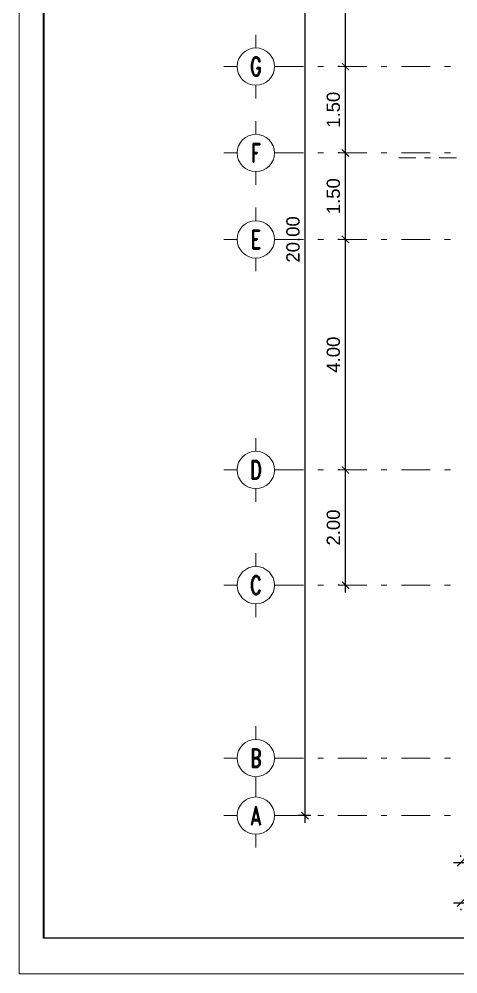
# Model space of a CAD drawing. Header units: millimetres. Extents: x -667 to -468, y -723 to -475.
# Drawn here: x -666.81 to -659.2, y -581.6 to -565.03 of the extents above; entities that cross this region are included whole.
import ezdxf
from ezdxf.enums import TextEntityAlignment as Align

# ---------------------------------------------------------------- set-up
doc = ezdxf.new("R2010")
doc.units = ezdxf.units.MM
doc.linetypes.add('CENTER', pattern=[2, 1.25, -0.25, 0.25, -0.25])
doc.linetypes.add('DASHDOT', pattern=[1, 0.5, -0.25, 0, -0.25])
doc.layers.get('0').update_dxf_attribs({"lineweight": 9})
doc.layers.get('Defpoints').update_dxf_attribs({"lineweight": 0})
for name, color, linetype, lineweight in [('GRID', 250, 'CENTER', 0), ('NOT-AS1', 2, 'Continuous', 5), ('NOT-AS2', 5, 'Continuous', 5), ('NOTASI', 250, 'Continuous', 5)]:
    doc.layers.add(name, color=color, linetype=linetype, lineweight=lineweight)
doc.layers.add('KOP', color=1, linetype='Continuous')
doc.styles.get("Standard").update_dxf_attribs({"font": 'arial.ttf'})
doc.styles.add('SUBTITLE-200', font='ROMAND.shx', dxfattribs={"width": 0.7, "height": 600})
doc.dimstyles.new('Copy of 1-100', dxfattribs={"dimtxt": 0.23, "dimasz": 0.125, "dimexe": 0.125, "dimexo": 0.1, "dimgap": 0.09, "dimtad": 1, "dimtoh": 1, "dimzin": 0, "dimdsep": 46, "dimtxsty": 'Standard', "dimblk": 'ARCHTICK', "dimcen": 0.09, "dimdle": 0.125, "dimclrt": 2, "dimadec": 0, "dimazin": 0, "dimtfac": 1, "dimtofl": 0, "dimtmove": 0, "dimatfit": 3, "dimldrblk": 'ARCHTICK', "dimfxl": 1, "dimtolj": 1, "dimtzin": 0, "dimarcsym": 0})

# ---------------------------------------------------------------- blocks, each defined once
blk = doc.blocks.new('EW2433')
at = {"layer": 'Defpoints'}
for p, q in [((482.7963, -195.7493), (482.7963, -209.9267)), ((482.7963, -209.9267), (502.9615, -209.9267))]:
    blk.add_line(p, q, dxfattribs=at)
at = {"layer": 'KOP', "color": 11, "ltscale": 0.1}
for p, q in [((483.0215, -209.5956), (483.0215, -195.9497)), ((483.0239, -195.9522), (483.0239, -209.5931)), ((500.4465, -209.5956), (483.0215, -209.5956)), ((483.0239, -209.5931), (500.4441, -209.5931))]:
    blk.add_line(p, q, dxfattribs=at)
blk = doc.blocks.new('_ArchTick')
at = {"color": 0, "linetype": 'ByBlock', "const_width": 0.15}
blk.add_lwpolyline([(-0.5, -0.5), (0.5, 0.5)], dxfattribs=at)
blk = doc.blocks.new('*D744')
at = {"layer": 'Defpoints', "color": 0}
for p in [(-659.148, -579.669), (-658.148, -579.669), (-658.148, -579.669)]:
    blk.add_point(p, dxfattribs=at)
at = {"layer": 'NOTASI', "color": 0, "lineweight": -2}
for p, q in [((-659.148, -579.569), (-659.148, -579.544)), ((-658.148, -579.569), (-658.148, -579.544)), ((-659.273, -579.669), (-658.023, -579.669))]:
    blk.add_line(p, q, dxfattribs=at)
at = {"layer": 'NOTASI', "color": 0, "lineweight": -2, "xscale": 0.125, "yscale": 0.125, "zscale": 0.125, "rotation": 180}
blk.add_blockref('_ArchTick', (-659.148, -579.669), dxfattribs=at)
at = {"layer": 'NOTASI', "color": 0, "lineweight": -2, "xscale": 0.125, "yscale": 0.125, "zscale": 0.125}
blk.add_blockref('_ArchTick', (-658.148, -579.669), dxfattribs=at)
at = {"layer": 'NOTASI', "color": 2, "insert": (-658.648, -579.461), "char_height": 0.23, "attachment_point": 5}
blk.add_mtext('\\A1;1.00', dxfattribs=at)
blk = doc.blocks.new('*D745')
at = {"layer": 'Defpoints', "color": 0}
for p in [(-659.148, -580.369), (-641.148, -580.369), (-641.148, -580.369)]:
    blk.add_point(p, dxfattribs=at)
at = {"layer": 'NOTASI', "color": 0, "lineweight": -2}
for p, q in [((-641.148, -580.269), (-641.148, -580.244)), ((-659.273, -580.369), (-641.023, -580.369)), ((-659.148, -580.469), (-659.148, -580.494))]:
    blk.add_line(p, q, dxfattribs=at)
at = {"layer": 'NOTASI', "color": 0, "lineweight": -2, "xscale": 0.125, "yscale": 0.125, "zscale": 0.125, "rotation": 180}
blk.add_blockref('_ArchTick', (-659.148, -580.369), dxfattribs=at)
at = {"layer": 'NOTASI', "color": 0, "lineweight": -2, "xscale": 0.125, "yscale": 0.125, "zscale": 0.125}
blk.add_blockref('_ArchTick', (-641.148, -580.369), dxfattribs=at)
at = {"layer": 'NOTASI', "color": 2, "insert": (-650.148, -580.161), "char_height": 0.23, "attachment_point": 5}
blk.add_mtext('\\A1;18.00', dxfattribs=at)
blk = doc.blocks.new('GRID')
at = {"layer": 'NOT-AS1', "color": 11}
for points in [[(0, 800), (0, 1365)], [(-800, 0), (-1365, 0)], [(800, 0), (1365, 0)], [(0, -800), (0, -1365)]]:
    blk.add_lwpolyline(points, dxfattribs=at)
blk.add_circle((0, 0), 800, dxfattribs=at)
at = {"layer": 'NOT-AS2', "width": 0.75, "flags": 12}
blk.add_attdef('AS', text='', height=700, dxfattribs=at).set_placement((0, 0), align=Align.MIDDLE_CENTER)
blk = doc.blocks.new('*D754')
at = {"layer": 'Defpoints', "color": 0}
for p in [(-661.148, -572.853), (-661.148, -572.853), (-661.148, -574.853)]:
    blk.add_point(p, dxfattribs=at)
at = {"layer": 'NOTASI', "color": 0, "lineweight": -2}
for p, q in [((-661.148, -574.978), (-661.148, -572.728)), ((-661.248, -572.853), (-661.273, -572.853)), ((-661.248, -574.853), (-661.273, -574.853))]:
    blk.add_line(p, q, dxfattribs=at)
at = {"layer": 'NOTASI', "color": 0, "lineweight": -2, "xscale": 0.125, "yscale": 0.125, "zscale": 0.125}
for p, rotation in [((-661.148, -572.853), 90), ((-661.148, -574.853), 270)]:
    blk.add_blockref('_ArchTick', p, dxfattribs=dict(at, rotation=rotation))
at = {"layer": 'NOTASI', "color": 2, "insert": (-661.356, -573.853), "char_height": 0.23, "attachment_point": 5, "rotation": 90}
blk.add_mtext('\\A1;2.00', dxfattribs=at)
blk = doc.blocks.new('*D755')
at = {"layer": 'Defpoints', "color": 0}
for p in [(-661.148, -568.853), (-661.148, -568.853), (-661.148, -572.853)]:
    blk.add_point(p, dxfattribs=at)
at = {"layer": 'NOTASI', "color": 0, "lineweight": -2}
for p, q in [((-661.248, -568.853), (-661.273, -568.853)), ((-661.148, -572.978), (-661.148, -568.728)), ((-661.248, -572.853), (-661.273, -572.853))]:
    blk.add_line(p, q, dxfattribs=at)
at = {"layer": 'NOTASI', "color": 0, "lineweight": -2, "xscale": 0.125, "yscale": 0.125, "zscale": 0.125}
for p, rotation in [((-661.148, -568.853), 90), ((-661.148, -572.853), 270)]:
    blk.add_blockref('_ArchTick', p, dxfattribs=dict(at, rotation=rotation))
at = {"layer": 'NOTASI', "color": 2, "insert": (-661.356, -570.853), "char_height": 0.23, "attachment_point": 5, "rotation": 90}
blk.add_mtext('\\A1;4.00', dxfattribs=at)
blk = doc.blocks.new('*D756')
at = {"layer": 'Defpoints', "color": 0}
for p in [(-661.148, -567.353), (-661.148, -567.353), (-661.148, -568.853)]:
    blk.add_point(p, dxfattribs=at)
at = {"layer": 'NOTASI', "color": 0, "lineweight": -2}
for p, q in [((-661.248, -567.353), (-661.273, -567.353)), ((-661.148, -568.978), (-661.148, -567.228)), ((-661.248, -568.853), (-661.273, -568.853))]:
    blk.add_line(p, q, dxfattribs=at)
at = {"layer": 'NOTASI', "color": 0, "lineweight": -2, "xscale": 0.125, "yscale": 0.125, "zscale": 0.125}
for p, rotation in [((-661.148, -567.353), 90), ((-661.148, -568.853), 270)]:
    blk.add_blockref('_ArchTick', p, dxfattribs=dict(at, rotation=rotation))
at = {"layer": 'NOTASI', "color": 2, "insert": (-661.356, -568.103), "char_height": 0.23, "attachment_point": 5, "rotation": 90}
blk.add_mtext('\\A1;1.50', dxfattribs=at)
blk = doc.blocks.new('*D757')
at = {"layer": 'Defpoints', "color": 0}
for p in [(-661.148, -565.853), (-661.148, -565.853), (-661.148, -567.353)]:
    blk.add_point(p, dxfattribs=at)
at = {"layer": 'NOTASI', "color": 0, "lineweight": -2}
for p, q in [((-661.248, -565.853), (-661.273, -565.853)), ((-661.148, -567.478), (-661.148, -565.728)), ((-661.248, -567.353), (-661.273, -567.353))]:
    blk.add_line(p, q, dxfattribs=at)
at = {"layer": 'NOTASI', "color": 0, "lineweight": -2, "xscale": 0.125, "yscale": 0.125, "zscale": 0.125}
for p, rotation in [((-661.148, -565.853), 90), ((-661.148, -567.353), 270)]:
    blk.add_blockref('_ArchTick', p, dxfattribs=dict(at, rotation=rotation))
at = {"layer": 'NOTASI', "color": 2, "insert": (-661.356, -566.603), "char_height": 0.23, "attachment_point": 5, "rotation": 90}
blk.add_mtext('\\A1;1.50', dxfattribs=at)
blk = doc.blocks.new('*D758')
at = {"layer": 'Defpoints', "color": 0}
for p in [(-661.148, -562.853), (-661.148, -562.853), (-661.148, -565.853)]:
    blk.add_point(p, dxfattribs=at)
at = {"layer": 'NOTASI', "color": 0, "lineweight": -2}
for p, q in [((-661.148, -565.978), (-661.148, -562.728)), ((-661.248, -562.853), (-661.273, -562.853)), ((-661.248, -565.853), (-661.273, -565.853))]:
    blk.add_line(p, q, dxfattribs=at)
at = {"layer": 'NOTASI', "color": 0, "lineweight": -2, "xscale": 0.125, "yscale": 0.125, "zscale": 0.125}
for p, rotation in [((-661.148, -562.853), 90), ((-661.148, -565.853), 270)]:
    blk.add_blockref('_ArchTick', p, dxfattribs=dict(at, rotation=rotation))
at = {"layer": 'NOTASI', "color": 2, "insert": (-661.356, -564.353), "char_height": 0.23, "attachment_point": 5, "rotation": 90}
blk.add_mtext('\\A1;3.00', dxfattribs=at)
blk = doc.blocks.new('*D761')
at = {"layer": 'Defpoints', "color": 0}
for p in [(-661.848, -558.853), (-661.848, -558.853), (-661.648, -578.853)]:
    blk.add_point(p, dxfattribs=at)
at = {"layer": 'NOTASI', "color": 0, "lineweight": -2}
for p, q in [((-661.848, -578.978), (-661.848, -558.728)), ((-661.948, -558.853), (-661.973, -558.853)), ((-661.748, -578.853), (-661.973, -578.853))]:
    blk.add_line(p, q, dxfattribs=at)
at = {"layer": 'NOTASI', "color": 0, "lineweight": -2, "xscale": 0.125, "yscale": 0.125, "zscale": 0.125}
for p, rotation in [((-661.848, -558.853), 90), ((-661.848, -578.853), 270)]:
    blk.add_blockref('_ArchTick', p, dxfattribs=dict(at, rotation=rotation))
at = {"layer": 'NOTASI', "color": 2, "insert": (-662.056, -568.853), "char_height": 0.23, "attachment_point": 5, "rotation": 90}
blk.add_mtext('\\A1;20.00', dxfattribs=at)
blk = doc.blocks.new('*D779')
at = {"layer": 'Defpoints', "color": 0}
for p in [(-659.148, -579.669), (-658.148, -579.669), (-658.148, -579.669)]:
    blk.add_point(p, dxfattribs=at)
at = {"layer": 'NOTASI', "color": 0, "lineweight": -2}
for p, q in [((-659.148, -579.569), (-659.148, -579.544)), ((-658.148, -579.569), (-658.148, -579.544)), ((-659.273, -579.669), (-658.023, -579.669))]:
    blk.add_line(p, q, dxfattribs=at)
at = {"layer": 'NOTASI', "color": 0, "lineweight": -2, "xscale": 0.125, "yscale": 0.125, "zscale": 0.125, "rotation": 180}
blk.add_blockref('_ArchTick', (-659.148, -579.669), dxfattribs=at)
at = {"layer": 'NOTASI', "color": 0, "lineweight": -2, "xscale": 0.125, "yscale": 0.125, "zscale": 0.125}
blk.add_blockref('_ArchTick', (-658.148, -579.669), dxfattribs=at)
at = {"layer": 'NOTASI', "color": 2, "insert": (-658.648, -579.461), "char_height": 0.23, "attachment_point": 5}
blk.add_mtext('\\A1;1.00', dxfattribs=at)
blk = doc.blocks.new('*D780')
at = {"layer": 'Defpoints', "color": 0}
for p in [(-659.148, -580.369), (-641.148, -580.369), (-641.148, -580.369)]:
    blk.add_point(p, dxfattribs=at)
at = {"layer": 'NOTASI', "color": 0, "lineweight": -2}
for p, q in [((-641.148, -580.269), (-641.148, -580.244)), ((-659.273, -580.369), (-641.023, -580.369)), ((-659.148, -580.469), (-659.148, -580.494))]:
    blk.add_line(p, q, dxfattribs=at)
at = {"layer": 'NOTASI', "color": 0, "lineweight": -2, "xscale": 0.125, "yscale": 0.125, "zscale": 0.125, "rotation": 180}
blk.add_blockref('_ArchTick', (-659.148, -580.369), dxfattribs=at)
at = {"layer": 'NOTASI', "color": 0, "lineweight": -2, "xscale": 0.125, "yscale": 0.125, "zscale": 0.125}
blk.add_blockref('_ArchTick', (-641.148, -580.369), dxfattribs=at)
at = {"layer": 'NOTASI', "color": 2, "insert": (-650.148, -580.161), "char_height": 0.23, "attachment_point": 5}
blk.add_mtext('\\A1;18.00', dxfattribs=at)

msp = doc.modelspace()

# ---------------------------------------------------------------- linework, layer by layer
at = {"color": 1, "linetype": 'DASHDOT', "lineweight": 20, "ltscale": 0.6}
msp.add_line((-660.224, -567.439), (-640.268, -567.439), dxfattribs=at)
at = {"layer": 'GRID', "linetype": 'DASHDOT', "lineweight": 0}
for p, q in [((-662.377, -565.853), (-637.628, -565.853)), ((-662.377, -567.353), (-653.148, -567.353)), ((-662.377, -568.853), (-637.628, -568.853)), ((-662.377, -572.853), (-637.628, -572.853)), ((-662.377, -574.853), (-637.628, -574.853)), ((-662.377, -577.853), (-637.628, -577.853)), ((-662.377, -578.853), (-637.628, -578.853))]:
    msp.add_line(p, q, dxfattribs=at)

# ---------------------------------------------------------------- block references
at = {"xscale": 1.875, "yscale": 1.875, "zscale": 1.875}
msp.add_blockref('EW2433', (-1572.049, -187.987), dxfattribs=at)
msp.add_blockref('EW2433', (-1572.049, -187.987), dxfattribs=at)
at = {"layer": 'NOT-AS2'}
ref = msp.add_blockref('GRID', (-662.701, -565.853), dxfattribs=dict(at, xscale=0.0004050000000825093, yscale=0.0004050000000825093, zscale=0.0004050000000825093))
ref.add_attrib('AS', 'G', dxfattribs={"height": 0.324, "style": 'SUBTITLE-200', "width": 0.7, "flags": 12}).set_placement((-662.701, -565.853), align=Align.MIDDLE_CENTER)
ref = msp.add_blockref('GRID', (-662.701, -567.353), dxfattribs=dict(at, xscale=0.0004050000000825093, yscale=0.0004050000000825093, zscale=0.0004050000000825093))
ref.add_attrib('AS', 'F', dxfattribs={"height": 0.324, "style": 'SUBTITLE-200', "width": 0.7, "flags": 12}).set_placement((-662.701, -567.353), align=Align.MIDDLE_CENTER)
ref = msp.add_blockref('GRID', (-662.701, -568.853), dxfattribs=dict(at, xscale=0.0004050000000825093, yscale=0.0004050000000825093, zscale=0.0004050000000825093))
ref.add_attrib('AS', 'E', dxfattribs={"height": 0.324, "style": 'SUBTITLE-200', "width": 0.7, "flags": 12}).set_placement((-662.701, -568.853), align=Align.MIDDLE_CENTER)
ref = msp.add_blockref('GRID', (-662.701, -572.853), dxfattribs=dict(at, xscale=0.0004050000000825093, yscale=0.0004050000000825093, zscale=0.0004050000000825093))
ref.add_attrib('AS', 'D', dxfattribs={"height": 0.324, "style": 'SUBTITLE-200', "width": 0.7, "flags": 12}).set_placement((-662.701, -572.853), align=Align.MIDDLE_CENTER)
ref = msp.add_blockref('GRID', (-662.701, -574.853), dxfattribs=dict(at, xscale=0.0004050000000825093, yscale=0.0004050000000825093, zscale=0.0004050000000825093))
ref.add_attrib('AS', 'C', dxfattribs={"height": 0.324, "style": 'SUBTITLE-200', "width": 0.7, "flags": 12}).set_placement((-662.701, -574.853), align=Align.MIDDLE_CENTER)
ref = msp.add_blockref('GRID', (-662.701, -577.853), dxfattribs=dict(at, xscale=0.0004050000000825093, yscale=0.0004050000000825093, zscale=0.0004050000000825093))
ref.add_attrib('AS', 'B', dxfattribs={"height": 0.324, "style": 'SUBTITLE-200', "width": 0.7, "flags": 12}).set_placement((-662.701, -577.853), align=Align.MIDDLE_CENTER)
ref = msp.add_blockref('GRID', (-662.701, -578.853), dxfattribs=dict(at, xscale=0.0004050000000825093, yscale=0.0004050000000825093, zscale=0.0004050000000825093))
ref.add_attrib('AS', 'A', dxfattribs={"height": 0.324, "style": 'SUBTITLE-200', "width": 0.7, "flags": 12}).set_placement((-662.701, -578.853), align=Align.MIDDLE_CENTER)

# ---------------------------------------------------------------- dimensions: what is measured, and where the dimension line sits
at = {"layer": 'NOTASI'}
for base, p1, p2, picture, middle in [((-661.848, -558.853), (-661.648, -578.853), (-661.848, -558.853), '*D761', (-662.056, -568.853)), ((-661.148, -562.853), (-661.148, -565.853), (-661.148, -562.853), '*D758', (-661.356, -564.353)), ((-661.148, -565.853), (-661.148, -567.353), (-661.148, -565.853), '*D757', (-661.356, -566.603)), ((-661.148, -567.353), (-661.148, -568.853), (-661.148, -567.353), '*D756', (-661.356, -568.103)), ((-661.148, -568.853), (-661.148, -572.853), (-661.148, -568.853), '*D755', (-661.356, -570.853)), ((-661.148, -572.853), (-661.148, -574.853), (-661.148, -572.853), '*D754', (-661.356, -573.853))]:
    dim = msp.add_linear_dim(base=base, p1=p1, p2=p2, angle=90, dimstyle='Copy of 1-100', dxfattribs=at)
    dim.commit()
    dim.dimension.update_dxf_attribs({"geometry": picture, "text_midpoint": middle})
for base, p1, p2, picture, middle in [((-658.148, -579.669), (-659.148, -579.669), (-658.148, -579.669), '*D744', (-658.648, -579.461)), ((-658.148, -579.669), (-659.148, -579.669), (-658.148, -579.669), '*D779', (-658.648, -579.461)), ((-641.148, -580.369), (-659.148, -580.369), (-641.148, -580.369), '*D745', (-650.148, -580.161)), ((-641.148, -580.369), (-659.148, -580.369), (-641.148, -580.369), '*D780', (-650.148, -580.161))]:
    dim = msp.add_linear_dim(base=base, p1=p1, p2=p2, dimstyle='Copy of 1-100', dxfattribs=at)
    dim.commit()
    dim.dimension.update_dxf_attribs({"geometry": picture, "text_midpoint": middle})

doc.saveas('drawing.dxf')
